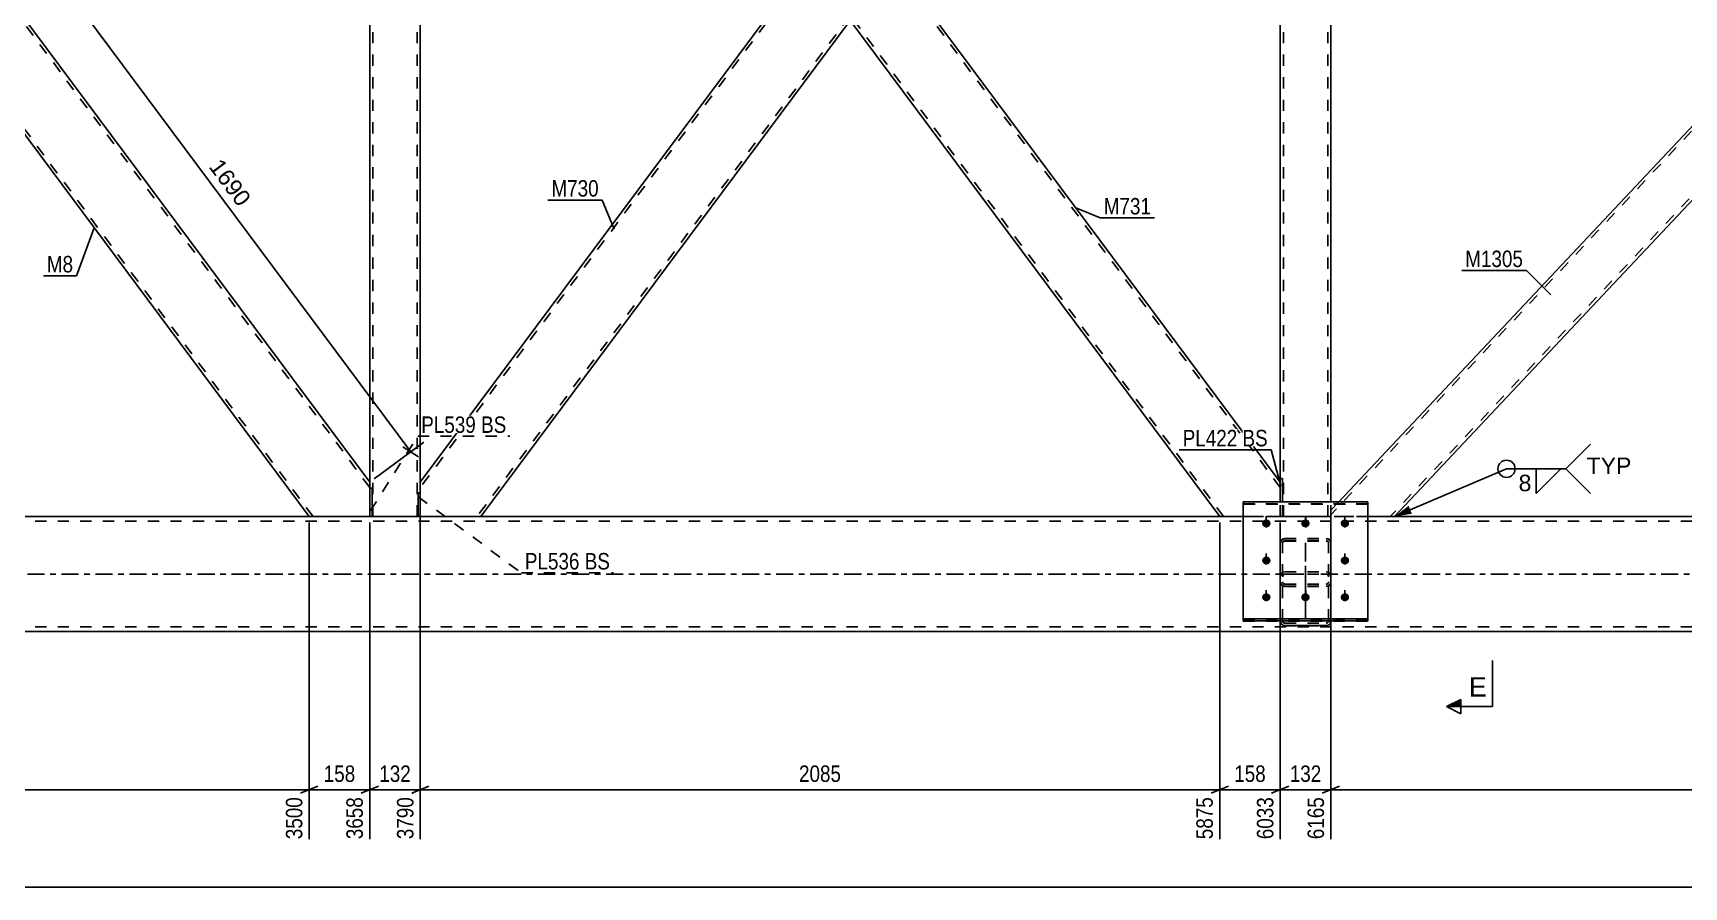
# Model space of a CAD drawing. Header units: millimetres. Extents: x -90 to 1099, y -612 to 229.
# Drawn here: x 182.6 to 469.6, y -267.1 to -118.6 of the extents above; entities that cross this region are included whole.
import ezdxf

# ---------------------------------------------------------------- set-up
doc = ezdxf.new("R2010")
doc.units = ezdxf.units.MM
doc.linetypes.add('DXK_LINE_DOT2', pattern=[3.9198, 1.9599, -1.9599])
doc.linetypes.add('DXK_LINE_DOT3', pattern=[5.9187, 2.979, -0.9799, 0.9799, -0.9799])
doc.styles.add('Arial', font='ARIAL.TTF', dxfattribs={"height": 0.2})
doc.styles.add('Arial Narrow', font='ARIALN.TTF', dxfattribs={"height": 0.2})

# ---------------------------------------------------------------- blocks, each defined once
blk = doc.blocks.new('Part-761555022-4092 - 4074')
at = {"color": 7, "linetype": 'DXK_LINE_DOT2'}
for p, q in [((399.68, -206.76), (399.94, -206.6)), ((399.94, -206.6), (400.24, -206.54)), ((400.24, -206.54), (407.44, -206.54)), ((407.44, -206.54), (407.75, -206.6)), ((407.75, -206.6), (408.01, -206.76)), ((399.44, -207.3), (399.51, -207.01)), ((399.44, -220.8), (399.44, -207.3)), ((399.51, -207.01), (399.68, -206.76)), ((399.87, -207.15), (399.84, -207.3)), ((399.84, -220.8), (399.84, -207.3)), ((399.96, -207.03), (399.87, -207.15)), ((400.09, -206.95), (399.96, -207.03)), ((400.24, -206.92), (400.09, -206.95)), ((400.24, -206.92), (407.44, -206.92)), ((407.6, -206.95), (407.44, -206.92)), ((407.73, -207.03), (407.6, -206.95)), ((407.81, -207.15), (407.73, -207.03)), ((407.84, -207.3), (407.81, -207.15)), ((407.84, -220.8), (407.84, -207.3)), ((408.01, -206.76), (408.18, -207.01)), ((408.18, -207.01), (408.24, -207.3)), ((408.24, -220.8), (408.24, -207.3)), ((400.24, -212.29), (399.94, -212.35)), ((400.24, -212.29), (407.44, -212.29)), ((407.75, -212.35), (407.44, -212.29)), ((399.51, -212.81), (399.44, -213.14)), ((399.51, -214.35), (399.44, -214.06)), ((399.68, -214.59), (399.51, -214.35)), ((399.94, -214.76), (399.68, -214.59)), ((399.84, -213.14), (399.87, -212.98)), ((399.84, -214.06), (399.87, -214.21)), ((399.87, -212.98), (399.96, -212.84)), ((399.87, -214.21), (399.96, -214.33)), ((400.24, -214.81), (399.94, -214.76)), ((399.96, -212.84), (400.09, -212.75)), ((399.96, -214.33), (400.09, -214.41)), ((400.09, -212.75), (400.24, -212.71)), ((400.09, -214.41), (400.24, -214.44)), ((400.24, -212.71), (407.44, -212.71)), ((400.24, -214.44), (407.44, -214.44)), ((400.24, -214.81), (407.44, -214.81)), ((407.44, -212.71), (407.6, -212.75)), ((407.44, -214.44), (407.6, -214.41)), ((407.75, -214.76), (407.44, -214.81)), ((407.6, -212.75), (407.73, -212.84)), ((407.6, -214.41), (407.73, -214.33)), ((407.73, -212.84), (407.81, -212.98)), ((407.73, -214.33), (407.81, -214.21)), ((408.01, -214.59), (407.75, -214.76)), ((407.81, -212.98), (407.84, -213.14)), ((407.81, -214.21), (407.84, -214.06)), ((408.18, -214.35), (408.01, -214.59)), ((408.24, -213.14), (408.18, -212.81)), ((408.24, -214.06), (408.18, -214.35)), ((399.44, -220.8), (399.51, -221.13)), ((399.87, -220.96), (399.84, -220.8)), ((399.94, -221.07), (399.87, -220.96)), ((407.81, -220.96), (407.73, -221.1)), ((407.84, -220.8), (407.81, -220.96)), ((408.18, -221.13), (408.24, -220.8)), ((399.96, -221.1), (399.94, -221.07)), ((399.94, -221.59), (400.24, -221.65)), ((400.09, -221.2), (399.96, -221.1)), ((400.24, -221.23), (400.09, -221.2)), ((400.24, -221.23), (407.44, -221.23)), ((400.24, -221.65), (407.44, -221.65)), ((407.6, -221.2), (407.44, -221.23)), ((407.44, -221.65), (407.75, -221.59)), ((407.73, -221.1), (407.6, -221.2))]:
    blk.add_line(p, q, dxfattribs=at)
at = {"color": 7, "linetype": 'DXK_LINE_DOT3'}
blk.add_line((403.84, -207.26), (403.84, -220.39), dxfattribs=at)
at = {"color": 7, "linetype": 'DXK_LINE_DOT2'}
for centre, start, end in [((400.28, -213.11), 114.32, 159.2417), ((407.41, -213.11), 20.7583, 65.68), ((400.28, -220.83), 200.7583, 245.68), ((407.41, -220.83), 294.32, 339.2417)]:
    blk.add_arc(centre, 0.827, start, end, dxfattribs=at)
blk = doc.blocks.new('Part-761555022-4080 - 4074')
at = {"color": 7, "linetype": 'DXK_LINE_DOT2'}
for p, q in [((408.24, -10), (399.44, -10)), ((399.44, -17.29), (399.44, -10)), ((399.97, -202.67), (399.97, -10)), ((407.7, -202.67), (407.7, -10)), ((408.24, -11.1), (408.24, -10)), ((399.44, -202.67), (399.44, -196.04)), ((408.24, -202.67), (408.24, -200.1)), ((399.44, -202.67), (408.24, -202.67))]:
    blk.add_line(p, q, dxfattribs=at)
at = {"color": 2, "linetype": 'Continuous'}
for p, q in [((408.24, -200.1), (408.24, -11.1)), ((399.44, -196.04), (399.44, -17.29))]:
    blk.add_line(p, q, dxfattribs=at)
blk = doc.blocks.new('Part-761555022-4200 - 4074')
at = {"color": 2, "linetype": 'Continuous'}
for p, q in [((393.01, -200.1), (414.68, -200.1)), ((393.01, -220.82), (393.01, -200.1)), ((414.68, -220.46), (414.68, -200.1)), ((393.01, -220.46), (414.68, -220.46)), ((393.01, -220.82), (414.68, -220.82)), ((414.68, -220.82), (414.68, -220.46))]:
    blk.add_line(p, q, dxfattribs=at)
at = {"color": 7, "linetype": 'DXK_LINE_DOT2'}
blk.add_line((393.01, -200.46), (414.68, -200.46), dxfattribs=at)
blk = doc.blocks.new('Part-761555022-4125 - 4074')
at = {"color": 2, "linetype": 'Continuous'}
for p, q in [((170.74, -110.46), (173.82, -106.33)), ((241.1, -196.71), (173.82, -106.33)), ((170.74, -120.51), (170.74, -110.46)), ((170.74, -122.3), (170.74, -120.51)), ((230.58, -202.67), (170.74, -122.3)), ((241.1, -197.71), (241.1, -196.71)), ((230.61, -202.67), (241.1, -202.67))]:
    blk.add_line(p, q, dxfattribs=at)
at = {"color": 7, "linetype": 'DXK_LINE_DOT2'}
for p, q in [((241.1, -197.6), (173.48, -106.78)), ((170.74, -122.16), (170.74, -120.51)), ((170.74, -121.4), (170.74, -121.19)), ((231.24, -202.67), (170.74, -121.4)), ((241.1, -202.67), (241.1, -197.71)), ((230.58, -202.67), (230.61, -202.67)), ((230.61, -202.67), (230.58, -202.67))]:
    blk.add_line(p, q, dxfattribs=at)
blk = doc.blocks.new('Part-761555022-4140 - 4074')
at = {"color": 2, "linetype": 'Continuous'}
for p, q in [((324.67, -116.38), (332.15, -106.33)), ((399.44, -196.71), (332.15, -106.33)), ((388.91, -202.67), (324.67, -116.38)), ((393.01, -202.67), (388.94, -202.67))]:
    blk.add_line(p, q, dxfattribs=at)
at = {"color": 7, "linetype": 'DXK_LINE_DOT2'}
for p, q in [((399.44, -197.6), (331.82, -106.78)), ((325, -115.93), (325.03, -115.9)), ((389.57, -202.67), (325, -115.93)), ((399.44, -202.67), (399.44, -196.71)), ((388.91, -202.67), (388.94, -202.67)), ((388.94, -202.67), (388.91, -202.67)), ((399.44, -202.67), (393.01, -202.67))]:
    blk.add_line(p, q, dxfattribs=at)
blk = doc.blocks.new('Part-761555022-4364 - 4074')
at = {"color": 7, "linetype": 'DXK_LINE_DOT2'}
for p, q in [((241.1, -202.67), (241.1, -197.71)), ((241.5, -197.71), (241.1, -197.71)), ((241.5, -202.67), (241.5, -197.71)), ((241.5, -202.67), (241.1, -202.67))]:
    blk.add_line(p, q, dxfattribs=at)
blk = doc.blocks.new('Part-761555022-4171 - 4074')
at = {"color": 7, "linetype": 'DXK_LINE_DOT2'}
for p, q in [((399.94, -206.56), (399.68, -206.73)), ((400.24, -206.51), (399.94, -206.56)), ((400.24, -206.51), (407.44, -206.51)), ((407.75, -206.56), (407.44, -206.51)), ((408.01, -206.73), (407.75, -206.56)), ((399.51, -206.97), (399.44, -207.26)), ((399.44, -220.76), (399.44, -207.26)), ((399.68, -206.73), (399.51, -206.97)), ((399.84, -207.26), (399.87, -207.11)), ((399.84, -220.76), (399.84, -207.26)), ((399.87, -207.11), (399.96, -206.99)), ((399.96, -206.99), (400.09, -206.91)), ((400.09, -206.91), (400.24, -206.88)), ((400.24, -206.88), (407.44, -206.88)), ((407.44, -206.88), (407.6, -206.91)), ((407.6, -206.91), (407.73, -206.99)), ((407.73, -206.99), (407.81, -207.11)), ((407.81, -207.11), (407.84, -207.26)), ((407.84, -220.76), (407.84, -207.26)), ((408.18, -206.97), (408.01, -206.73)), ((408.24, -207.26), (408.18, -206.97)), ((408.24, -220.76), (408.24, -207.26)), ((399.94, -212.32), (400.24, -212.25)), ((400.24, -212.25), (407.44, -212.25)), ((407.44, -212.25), (407.75, -212.32)), ((399.44, -213.1), (399.51, -212.78)), ((399.44, -214.02), (399.51, -214.31)), ((399.51, -214.31), (399.68, -214.55)), ((399.68, -214.55), (399.94, -214.72)), ((399.87, -212.94), (399.84, -213.1)), ((399.87, -214.17), (399.84, -214.02)), ((399.96, -212.8), (399.87, -212.94)), ((399.96, -214.29), (399.87, -214.17)), ((399.94, -214.72), (400.24, -214.77)), ((400.09, -212.71), (399.96, -212.8)), ((400.09, -214.37), (399.96, -214.29)), ((400.24, -212.68), (400.09, -212.71)), ((400.24, -214.4), (400.09, -214.37)), ((400.24, -212.68), (407.44, -212.68)), ((400.24, -214.4), (407.44, -214.4)), ((400.24, -214.77), (407.44, -214.77)), ((407.6, -212.71), (407.44, -212.68)), ((407.6, -214.37), (407.44, -214.4)), ((407.44, -214.77), (407.75, -214.72)), ((407.73, -212.8), (407.6, -212.71)), ((407.73, -214.29), (407.6, -214.37)), ((407.81, -212.94), (407.73, -212.8)), ((407.81, -214.17), (407.73, -214.29)), ((407.75, -214.72), (408.01, -214.55)), ((407.84, -213.1), (407.81, -212.94)), ((407.84, -214.02), (407.81, -214.17)), ((408.01, -214.55), (408.18, -214.31)), ((408.18, -212.78), (408.24, -213.1)), ((408.18, -214.31), (408.24, -214.02)), ((399.45, -220.82), (399.44, -220.76)), ((399.84, -220.76), (399.87, -220.93)), ((399.87, -220.93), (399.96, -221.06)), ((407.73, -221.06), (407.81, -220.93)), ((407.81, -220.93), (407.84, -220.76)), ((408.24, -220.76), (408.23, -220.82)), ((399.96, -221.06), (400.09, -221.16)), ((400.09, -221.16), (400.24, -221.19)), ((400.24, -221.19), (407.44, -221.19)), ((407.44, -221.19), (407.6, -221.16)), ((407.6, -221.16), (407.73, -221.06))]:
    blk.add_line(p, q, dxfattribs=at)
at = {"color": 7, "linetype": 'DXK_LINE_DOT3'}
blk.add_line((403.84, -220.35), (403.84, -207.22), dxfattribs=at)
at = {"color": 2, "linetype": 'Continuous'}
for p, q in [((399.51, -221.09), (399.45, -220.82)), ((408.23, -220.82), (408.18, -221.09)), ((400.24, -221.62), (399.94, -221.55)), ((400.24, -221.62), (407.44, -221.62)), ((407.75, -221.55), (407.44, -221.62))]:
    blk.add_line(p, q, dxfattribs=at)
at = {"color": 7, "linetype": 'DXK_LINE_DOT2'}
for centre, start, end in [((400.28, -213.07), 114.32, 159.2417), ((407.41, -213.07), 20.7583, 65.68)]:
    blk.add_arc(centre, 0.827, start, end, dxfattribs=at)
at = {"color": 2, "linetype": 'Continuous'}
for centre, start, end in [((400.28, -220.8), 200.7583, 245.68), ((407.41, -220.8), 294.32, 339.2417)]:
    blk.add_arc(centre, 0.827, start, end, dxfattribs=at)
blk = doc.blocks.new('Part-761555022-4211 - 4074')
at = {"color": 7, "linetype": 'DXK_LINE_DOT2'}
for p, q in [((414.68, -200.13), (393.01, -200.13)), ((393.01, -200.13), (393.01, -220.86)), ((414.68, -200.5), (393.01, -200.5)), ((414.68, -220.86), (414.68, -200.13)), ((393.01, -220.49), (414.68, -220.49)), ((393.01, -220.86), (414.68, -220.86))]:
    blk.add_line(p, q, dxfattribs=at)
blk = doc.blocks.new('Part-761555022-4249 - 4074')
at = {"color": 7, "linetype": 'DXK_LINE_DOT2'}
for p, q in [((968.84, -203.47), (45.44, -203.47)), ((968.84, -202.67), (91.17, -202.67)), ((241.5, -202.67), (230.61, -202.67)), ((249.9, -202.67), (249.5, -202.67)), ((260.39, -202.67), (249.9, -202.67)), ((414.68, -202.67), (388.94, -202.67)), ((968.84, -221.87), (45.44, -221.87))]:
    blk.add_line(p, q, dxfattribs=at)
at = {"color": 2, "linetype": 'Continuous'}
for p, q in [((230.61, -202.67), (177.17, -202.67)), ((249.5, -202.67), (241.5, -202.67)), ((249.9, -202.67), (249.9, -202.67)), ((388.94, -202.67), (260.39, -202.67)), ((793.01, -202.67), (414.68, -202.67)), ((960.84, -222.67), (45.44, -222.67))]:
    blk.add_line(p, q, dxfattribs=at)
at = {"color": 7, "linetype": 'DXK_LINE_DOT3'}
blk.add_line((45.44, -212.67), (968.84, -212.67), dxfattribs=at)
blk = doc.blocks.new('Bolt-761555022-4390 - 4074')
at = {"linetype": 'Continuous'}
for points in [[(397.01, -204.54), (396.86, -204.53), (396.71, -204.48), (396.58, -204.41), (396.47, -204.32), (396.38, -204.2), (396.31, -204.07), (396.28, -203.93), (396.28, -203.78), (396.31, -203.64), (396.38, -203.51), (396.47, -203.39), (396.58, -203.3), (396.71, -203.22), (396.86, -203.18), (397.01, -203.16), (397.16, -203.18), (397.31, -203.22), (397.44, -203.3), (397.56, -203.39), (397.65, -203.51), (397.71, -203.64), (397.74, -203.78), (397.74, -203.93), (397.71, -204.07), (397.65, -204.2), (397.56, -204.32), (397.44, -204.41), (397.31, -204.48), (397.16, -204.53)], [(403.81, -204.54), (403.66, -204.53), (403.51, -204.48), (403.38, -204.41), (403.27, -204.32), (403.18, -204.2), (403.11, -204.07), (403.08, -203.93), (403.08, -203.78), (403.11, -203.64), (403.18, -203.51), (403.27, -203.39), (403.38, -203.3), (403.51, -203.22), (403.66, -203.18), (403.81, -203.16), (403.96, -203.18), (404.11, -203.22), (404.24, -203.3), (404.36, -203.39), (404.45, -203.51), (404.51, -203.64), (404.54, -203.78), (404.54, -203.93), (404.51, -204.07), (404.45, -204.2), (404.36, -204.32), (404.24, -204.41), (404.11, -204.48), (403.96, -204.53)], [(410.68, -204.54), (410.53, -204.53), (410.38, -204.48), (410.25, -204.41), (410.13, -204.32), (410.04, -204.2), (409.98, -204.07), (409.95, -203.93), (409.95, -203.78), (409.98, -203.64), (410.04, -203.51), (410.13, -203.39), (410.25, -203.3), (410.38, -203.22), (410.53, -203.18), (410.68, -203.16), (410.83, -203.18), (410.98, -203.22), (411.11, -203.3), (411.22, -203.39), (411.31, -203.51), (411.38, -203.64), (411.41, -203.78), (411.41, -203.93), (411.38, -204.07), (411.31, -204.2), (411.22, -204.32), (411.11, -204.41), (410.98, -204.48), (410.83, -204.53)], [(397.01, -211), (396.86, -210.98), (396.71, -210.94), (396.58, -210.86), (396.47, -210.77), (396.38, -210.65), (396.31, -210.52), (396.28, -210.38), (396.28, -210.23), (396.31, -210.09), (396.38, -209.96), (396.47, -209.85), (396.58, -209.75), (396.71, -209.68), (396.86, -209.63), (397.01, -209.62), (397.16, -209.63), (397.31, -209.68), (397.44, -209.75), (397.56, -209.85), (397.65, -209.96), (397.71, -210.09), (397.74, -210.23), (397.74, -210.38), (397.71, -210.52), (397.65, -210.65), (397.56, -210.77), (397.44, -210.86), (397.31, -210.94), (397.16, -210.98)], [(410.68, -211), (410.53, -210.98), (410.38, -210.94), (410.25, -210.86), (410.13, -210.77), (410.04, -210.65), (409.98, -210.52), (409.95, -210.38), (409.95, -210.23), (409.98, -210.09), (410.04, -209.96), (410.13, -209.85), (410.25, -209.75), (410.38, -209.68), (410.53, -209.63), (410.68, -209.62), (410.83, -209.63), (410.98, -209.68), (411.11, -209.75), (411.22, -209.85), (411.31, -209.96), (411.38, -210.09), (411.41, -210.23), (411.41, -210.38), (411.38, -210.52), (411.31, -210.65), (411.22, -210.77), (411.11, -210.86), (410.98, -210.94), (410.83, -210.98)], [(397.01, -217.39), (396.86, -217.37), (396.71, -217.33), (396.58, -217.25), (396.47, -217.16), (396.38, -217.04), (396.31, -216.91), (396.28, -216.77), (396.28, -216.62), (396.31, -216.48), (396.38, -216.35), (396.47, -216.24), (396.58, -216.14), (396.71, -216.07), (396.86, -216.02), (397.01, -216.01), (397.16, -216.02), (397.31, -216.07), (397.44, -216.14), (397.56, -216.24), (397.65, -216.35), (397.71, -216.48), (397.74, -216.62), (397.74, -216.77), (397.71, -216.91), (397.65, -217.04), (397.56, -217.16), (397.44, -217.25), (397.31, -217.33), (397.16, -217.37)], [(403.81, -217.39), (403.66, -217.37), (403.51, -217.33), (403.38, -217.25), (403.27, -217.16), (403.18, -217.04), (403.11, -216.91), (403.08, -216.77), (403.08, -216.62), (403.11, -216.48), (403.18, -216.35), (403.27, -216.24), (403.38, -216.14), (403.51, -216.07), (403.66, -216.02), (403.81, -216.01), (403.96, -216.02), (404.11, -216.07), (404.24, -216.14), (404.36, -216.24), (404.45, -216.35), (404.51, -216.48), (404.54, -216.62), (404.54, -216.77), (404.51, -216.91), (404.45, -217.04), (404.36, -217.16), (404.24, -217.25), (404.11, -217.33), (403.96, -217.37)], [(410.68, -217.39), (410.53, -217.37), (410.38, -217.33), (410.25, -217.25), (410.13, -217.16), (410.04, -217.04), (409.98, -216.91), (409.95, -216.77), (409.95, -216.62), (409.98, -216.48), (410.04, -216.35), (410.13, -216.24), (410.25, -216.14), (410.38, -216.07), (410.53, -216.02), (410.68, -216.01), (410.83, -216.02), (410.98, -216.07), (411.11, -216.14), (411.22, -216.24), (411.31, -216.35), (411.38, -216.48), (411.41, -216.62), (411.41, -216.77), (411.38, -216.91), (411.31, -217.04), (411.22, -217.16), (411.11, -217.25), (410.98, -217.33), (410.83, -217.37)]]:
    blk.add_hatch(color=1, dxfattribs=at).paths.add_polyline_path(points)
at = {"color": 1, "linetype": 'Continuous'}
for p, q in [((397.01, -204.52), (397.01, -202.62)), ((403.81, -204.52), (403.81, -202.62)), ((410.68, -204.52), (410.68, -202.62)), ((397.01, -210.97), (397.01, -209.08)), ((410.68, -210.97), (410.68, -209.08)), ((397.01, -217.36), (397.01, -215.47)), ((403.81, -217.36), (403.81, -215.47)), ((410.68, -217.36), (410.68, -215.47))]:
    blk.add_line(p, q, dxfattribs=at)
blk = doc.blocks.new('Part-761555022-4359 - 4074')
at = {"color": 2, "linetype": 'Continuous'}
for p, q in [((241.5, -197.71), (241.1, -197.71)), ((241.1, -197.71), (241.1, -202.67)), ((241.5, -197.71), (241.5, -202.67)), ((241.5, -202.67), (241.1, -202.67))]:
    blk.add_line(p, q, dxfattribs=at)
blk = doc.blocks.new('Part-761555022-4379 - 4074')
at = {"color": 2, "linetype": 'Continuous'}
for p, q in [((399.44, -196.04), (399.84, -196.04)), ((399.44, -200.1), (399.44, -196.04)), ((399.84, -196.04), (399.84, -200.1))]:
    blk.add_line(p, q, dxfattribs=at)
at = {"color": 7, "linetype": 'DXK_LINE_DOT2'}
for p, q in [((399.44, -202.67), (399.44, -200.1)), ((399.84, -202.67), (399.84, -200.1)), ((399.44, -202.67), (399.84, -202.67))]:
    blk.add_line(p, q, dxfattribs=at)
blk = doc.blocks.new('Part-761555022-4384 - 4074')
at = {"color": 7, "linetype": 'DXK_LINE_DOT2'}
for p, q in [((399.44, -202.67), (399.44, -196.04)), ((399.84, -196.04), (399.44, -196.04)), ((399.84, -202.67), (399.84, -196.04)), ((399.84, -202.67), (399.44, -202.67))]:
    blk.add_line(p, q, dxfattribs=at)
blk = doc.blocks.new('Bolt-761555022-4385 - 4074')
at = {"color": 1, "linetype": 'DXK_LINE_DOT2'}
for p, q in [((397.01, -204.55), (397.01, -202.66)), ((403.88, -204.55), (403.88, -202.66)), ((410.68, -204.55), (410.68, -202.66)), ((397.01, -211.01), (397.01, -209.11)), ((410.68, -211.01), (410.68, -209.11)), ((397.01, -217.4), (397.01, -215.5)), ((403.88, -217.4), (403.88, -215.5)), ((410.68, -217.4), (410.68, -215.5))]:
    blk.add_line(p, q, dxfattribs=at)
blk = doc.blocks.new('Part-761555022-4423 - 4074')
at = {"color": 7, "linetype": 'DXK_LINE_DOT2'}
for p, q in [((249.5, -202.67), (249.5, -198.56)), ((249.9, -198.56), (249.5, -198.56)), ((249.9, -202.67), (249.9, -198.56)), ((249.9, -202.67), (249.5, -202.67))]:
    blk.add_line(p, q, dxfattribs=at)
blk = doc.blocks.new('Part-761555022-4428 - 4074')
at = {"color": 2, "linetype": 'Continuous'}
for p, q in [((249.9, -198.56), (249.5, -198.56)), ((249.5, -198.56), (249.5, -202.67)), ((249.9, -198.56), (249.9, -202.67)), ((249.9, -202.67), (249.5, -202.67))]:
    blk.add_line(p, q, dxfattribs=at)
blk = doc.blocks.new('Part-761555022-4485 - 4074')
at = {"color": 7, "linetype": 'DXK_LINE_DOT2'}
for p, q in [((249.9, -10), (241.1, -10)), ((241.1, -16.62), (241.1, -10)), ((241.64, -202.67), (241.64, -10)), ((249.37, -202.67), (249.37, -10)), ((249.9, -16.62), (249.9, -10)), ((241.1, -202.67), (241.1, -196.71)), ((249.9, -202.67), (249.9, -196.71)), ((241.1, -202.67), (249.9, -202.67))]:
    blk.add_line(p, q, dxfattribs=at)
at = {"color": 2, "linetype": 'Continuous'}
for p, q in [((241.1, -196.71), (241.1, -16.62)), ((249.9, -196.71), (249.9, -16.62))]:
    blk.add_line(p, q, dxfattribs=at)
blk = doc.blocks.new('Part-761555022-4530 - 4074')
at = {"color": 7, "linetype": 'DXK_LINE_DOT2'}
for p, q in [((589.12, -10), (408.24, -202.34)), ((599.43, -10.32), (418.55, -202.67)), ((599.43, -10), (588.39, -10)), ((503.84, -99.91), (497.79, -106.33)), ((509.88, -106.33), (503.84, -112.76)), ((408.24, -201.57), (409.62, -200.1)), ((408.24, -202.67), (408.24, -201.57)), ((419.28, -202.67), (408.24, -202.67))]:
    blk.add_line(p, q, dxfattribs=at)
at = {"color": 2, "linetype": 'Continuous'}
for p, q in [((588.39, -10), (503.84, -99.91)), ((599.43, -11.1), (509.88, -106.33)), ((599.43, -11.1), (599.43, -10)), ((497.79, -106.33), (409.62, -200.1)), ((503.84, -112.76), (419.28, -202.67))]:
    blk.add_line(p, q, dxfattribs=at)
blk = doc.blocks.new('Part-761555022-4550 - 4074')
at = {"color": 7, "linetype": 'DXK_LINE_DOT2'}
for p, q in [((389.57, -10), (249.9, -197.6)), ((388.91, -10), (388.94, -10)), ((388.94, -10), (388.91, -10)), ((399.44, -15.96), (399.44, -10)), ((399.44, -15.06), (259.76, -202.67)), ((324.67, -96.29), (317.19, -106.33)), ((332.15, -106.33), (324.67, -116.38)), ((249.9, -202.67), (249.9, -198.5)), ((249.9, -202.67), (249.9, -198.56)), ((260.43, -202.67), (260.39, -202.67)), ((260.43, -202.67), (260.39, -202.67))]:
    blk.add_line(p, q, dxfattribs=at)
at = {"color": 2, "linetype": 'Continuous'}
for p, q in [((388.91, -10), (324.67, -96.29)), ((399.44, -10), (388.94, -10)), ((399.44, -15.96), (332.15, -106.33)), ((317.19, -106.33), (249.9, -196.71)), ((324.67, -116.38), (260.43, -202.67)), ((249.9, -198.56), (249.9, -196.71)), ((259.1, -202.67), (249.9, -202.67)), ((260.39, -202.67), (259.1, -202.67))]:
    blk.add_line(p, q, dxfattribs=at)
blk = doc.blocks.new('StraightDimension-761555022-8122 - 4074')
at = {"color": 7, "linetype": 'Continuous'}
for p, q in [((230.58, -203.67), (230.58, -258.78)), ((241.1, -203.67), (241.1, -258.78)), ((229.08, -250.77), (232.08, -249.57)), ((242.6, -249.57), (239.6, -250.77)), ((230.58, -250.17), (241.1, -250.17))]:
    blk.add_line(p, q, dxfattribs=at)
at = {"color": 0}
blk.add_wipeout([(239.18, -249.42), (239.18, -245.22), (232.5, -245.22), (232.5, -249.42)], dxfattribs=at)
at = {"color": 0, "linetype": 'Continuous'}
blk.add_wipeout([(240.5, -250.87), (236.3, -250.87), (236.3, -259.38), (240.5, -259.38)], dxfattribs=at)
at = {"color": 3, "style": 'Arial Narrow'}
blk.add_text('158', height=2.863, dxfattribs=at).set_placement((233.1, -248.82))
at = {"color": 3, "linetype": 'Continuous', "style": 'Arial Narrow'}
blk.add_text('3658', height=2.863, rotation=90.0002, dxfattribs=at).set_placement((239.9, -258.78))
blk = doc.blocks.new('StraightDimension-761555022-14439 - 4074')
at = {"color": 7, "linetype": 'Continuous'}
for p, q in [((174.62, -105.74), (183.23, -99.32)), ((182.32, -101.87), (179.57, -100.18)), ((180.95, -101.02), (248.23, -191.4)), ((241.9, -196.11), (250.52, -189.7)), ((246.86, -190.56), (249.61, -192.25))]:
    blk.add_line(p, q, dxfattribs=at)
at = {"color": 0}
blk.add_wipeout([(218.21, -149.81), (221.57, -147.3), (215.55, -139.21), (212.18, -141.72)], dxfattribs=at)
at = {"color": 3, "style": 'Arial'}
blk.add_text('1690', height=2.865, rotation=-53.3309, dxfattribs=at).set_placement((213.02, -141.84))
blk = doc.blocks.new('StraightDimension-761555022-8119 - 4074')
at = {"color": 7, "linetype": 'Continuous'}
for p, q in [((388.91, -203.67), (388.91, -258.78)), ((399.44, -203.67), (399.44, -258.78)), ((387.41, -250.77), (390.41, -249.57)), ((400.94, -249.57), (397.94, -250.77)), ((388.91, -250.17), (399.44, -250.17))]:
    blk.add_line(p, q, dxfattribs=at)
at = {"color": 0}
blk.add_wipeout([(397.51, -249.42), (397.51, -245.22), (390.83, -245.22), (390.83, -249.42)], dxfattribs=at)
at = {"color": 0, "linetype": 'Continuous'}
blk.add_wipeout([(398.84, -250.87), (394.64, -250.87), (394.64, -259.38), (398.84, -259.38)], dxfattribs=at)
at = {"color": 3, "style": 'Arial Narrow'}
blk.add_text('158', height=2.863, dxfattribs=at).set_placement((391.43, -248.82))
at = {"color": 3, "linetype": 'Continuous', "style": 'Arial Narrow'}
blk.add_text('6033', height=2.863, rotation=90.0002, dxfattribs=at).set_placement((398.24, -258.78))
blk = doc.blocks.new('StraightDimension-761555022-8123 - 4074')
at = {"color": 7, "linetype": 'Continuous'}
for p, q in [((91.57, -197.71), (91.57, -258.78)), ((230.58, -203.67), (230.58, -258.78)), ((93.07, -249.57), (90.07, -250.77)), ((229.08, -250.77), (232.08, -249.57)), ((91.57, -250.17), (230.58, -250.17))]:
    blk.add_line(p, q, dxfattribs=at)
at = {"color": 0}
blk.add_wipeout([(165.33, -249.42), (165.33, -245.22), (156.82, -245.22), (156.82, -249.42)], dxfattribs=at)
at = {"color": 0, "linetype": 'Continuous'}
blk.add_wipeout([(229.98, -250.87), (225.78, -250.87), (225.78, -259.38), (229.98, -259.38)], dxfattribs=at)
at = {"color": 3, "style": 'Arial Narrow'}
blk.add_text('2085', height=2.863, dxfattribs=at).set_placement((157.42, -248.82))
at = {"color": 3, "linetype": 'Continuous', "style": 'Arial Narrow'}
blk.add_text('3500', height=2.863, rotation=90.0002, dxfattribs=at).set_placement((229.38, -258.78))
blk = doc.blocks.new('StraightDimension-761555022-8117 - 4074')
at = {"color": 7, "linetype": 'Continuous'}
for p, q in [((408.24, -202.57), (408.24, -258.78)), ((588.39, -203.67), (588.39, -258.78)), ((409.74, -249.57), (406.74, -250.77)), ((586.89, -250.77), (589.89, -249.57)), ((408.24, -250.17), (588.39, -250.17))]:
    blk.add_line(p, q, dxfattribs=at)
at = {"color": 0}
blk.add_wipeout([(502.57, -249.42), (502.57, -245.22), (494.06, -245.22), (494.06, -249.42)], dxfattribs=at)
at = {"color": 0, "linetype": 'Continuous'}
blk.add_wipeout([(587.79, -250.87), (583.59, -250.87), (583.59, -259.38), (587.79, -259.38)], dxfattribs=at)
at = {"color": 3, "style": 'Arial Narrow'}
blk.add_text('2702', height=2.863, dxfattribs=at).set_placement((494.66, -248.82))
at = {"color": 3, "linetype": 'Continuous', "style": 'Arial Narrow'}
blk.add_text('8867', height=2.863, rotation=90.0002, dxfattribs=at).set_placement((587.19, -258.78))
blk = doc.blocks.new('StraightDimension-761555022-8121 - 4074')
at = {"color": 7, "linetype": 'Continuous'}
for p, q in [((249.9, -197.71), (249.9, -258.78)), ((241.1, -203.67), (241.1, -258.78)), ((239.6, -250.77), (242.6, -249.57)), ((251.4, -249.57), (248.4, -250.77)), ((241.1, -250.17), (249.9, -250.17))]:
    blk.add_line(p, q, dxfattribs=at)
at = {"color": 0}
blk.add_wipeout([(248.84, -249.42), (248.84, -245.22), (242.16, -245.22), (242.16, -249.42)], dxfattribs=at)
at = {"color": 0, "linetype": 'Continuous'}
blk.add_wipeout([(249.3, -250.87), (245.1, -250.87), (245.1, -259.38), (249.3, -259.38)], dxfattribs=at)
at = {"color": 3, "style": 'Arial Narrow'}
blk.add_text('132', height=2.863, dxfattribs=at).set_placement((242.76, -248.82))
at = {"color": 3, "linetype": 'Continuous', "style": 'Arial Narrow'}
blk.add_text('3790', height=2.863, rotation=90.0002, dxfattribs=at).set_placement((248.7, -258.78))
blk = doc.blocks.new('StraightDimension-761555022-4712 - 4074')
at = {"color": 7, "linetype": 'Continuous'}
blk.add_line((-1.67, -267.1), (1035.51, -267.1), dxfattribs=at)
blk = doc.blocks.new('StraightDimension-761555022-8118 - 4074')
at = {"color": 7, "linetype": 'Continuous'}
for p, q in [((399.44, -203.67), (399.44, -258.78)), ((408.24, -202.57), (408.24, -258.78)), ((397.94, -250.77), (400.94, -249.57)), ((409.74, -249.57), (406.74, -250.77)), ((399.44, -250.17), (408.24, -250.17))]:
    blk.add_line(p, q, dxfattribs=at)
at = {"color": 0}
blk.add_wipeout([(407.18, -249.42), (407.18, -245.22), (400.49, -245.22), (400.49, -249.42)], dxfattribs=at)
at = {"color": 0, "linetype": 'Continuous'}
blk.add_wipeout([(407.63, -250.87), (403.43, -250.87), (403.43, -259.38), (407.63, -259.38)], dxfattribs=at)
at = {"color": 3, "style": 'Arial Narrow'}
blk.add_text('132', height=2.863, dxfattribs=at).set_placement((401.09, -248.82))
at = {"color": 3, "linetype": 'Continuous', "style": 'Arial Narrow'}
blk.add_text('6165', height=2.863, rotation=90.0002, dxfattribs=at).set_placement((407.04, -258.78))
blk = doc.blocks.new('StraightDimension-761555022-8120 - 4074')
at = {"color": 7, "linetype": 'Continuous'}
for p, q in [((249.9, -197.71), (249.9, -258.78)), ((388.91, -203.67), (388.91, -258.78)), ((251.4, -249.57), (248.4, -250.77)), ((387.41, -250.77), (390.41, -249.57)), ((249.9, -250.17), (388.91, -250.17))]:
    blk.add_line(p, q, dxfattribs=at)
at = {"color": 0}
blk.add_wipeout([(323.66, -249.42), (323.66, -245.22), (315.15, -245.22), (315.15, -249.42)], dxfattribs=at)
at = {"color": 0, "linetype": 'Continuous'}
blk.add_wipeout([(388.31, -250.87), (384.11, -250.87), (384.11, -259.38), (388.31, -259.38)], dxfattribs=at)
at = {"color": 3, "style": 'Arial Narrow'}
blk.add_text('2085', height=2.863, dxfattribs=at).set_placement((315.75, -248.82))
at = {"color": 3, "linetype": 'Continuous', "style": 'Arial Narrow'}
blk.add_text('5875', height=2.863, rotation=90.0002, dxfattribs=at).set_placement((387.71, -258.78))
blk = doc.blocks.new('Mark-761555022-4136 - 4074')
at = {"color": 0}
blk.add_wipeout([(376.96, -150.12), (376.96, -147.12), (368.74, -147.12), (368.74, -150.12)], dxfattribs=at)
blk.add_wipeout([(376.96, -150.12), (376.96, -147.12), (368.74, -147.12), (368.74, -150.12)], dxfattribs=at)
at = {"color": 30, "linetype": 'Continuous'}
for p, q in [((363.89, -148.97), (368.14, -150.72)), ((368.14, -150.72), (377.56, -150.72))]:
    blk.add_line(p, q, dxfattribs=at)
at = {"color": 3, "style": 'Arial Narrow'}
blk.add_text('M731', height=2.863, dxfattribs=at).set_placement((368.74, -150.12))
blk = doc.blocks.new('Mark-761555022-4121 - 4074')
at = {"color": 0}
blk.add_wipeout([(189.53, -160.19), (189.53, -157.19), (184.96, -157.19), (184.96, -160.19)], dxfattribs=at)
blk.add_wipeout([(189.53, -160.19), (189.53, -157.19), (184.96, -157.19), (184.96, -160.19)], dxfattribs=at)
at = {"color": 30, "linetype": 'Continuous'}
for p in [(193.19, -152.45), (184.36, -160.79)]:
    blk.add_line(p, (190.13, -160.79), dxfattribs=at)
at = {"color": 3, "style": 'Arial Narrow'}
blk.add_text('M8', height=2.863, dxfattribs=at).set_placement((184.96, -160.19))
blk = doc.blocks.new('Mark-761555022-4526 - 4074')
at = {"color": 0}
blk.add_wipeout([(441.65, -159.27), (441.65, -156.27), (431.6, -156.27), (431.6, -159.27)], dxfattribs=at)
blk.add_wipeout([(441.65, -159.27), (441.65, -156.27), (431.6, -156.27), (431.6, -159.27)], dxfattribs=at)
at = {"color": 30, "linetype": 'Continuous'}
for p in [(431, -159.87), (446.49, -164.11)]:
    blk.add_line(p, (442.25, -159.87), dxfattribs=at)
at = {"color": 3, "style": 'Arial Narrow'}
blk.add_text('M1305', height=2.863, dxfattribs=at).set_placement((431.6, -159.27))
blk = doc.blocks.new('Mark-761555022-4546 - 4074')
at = {"color": 0}
blk.add_wipeout([(280.93, -147.01), (280.93, -144.01), (272.7, -144.01), (272.7, -147.01)], dxfattribs=at)
blk.add_wipeout([(280.93, -147.01), (280.93, -144.01), (272.7, -144.01), (272.7, -147.01)], dxfattribs=at)
at = {"color": 30, "linetype": 'Continuous'}
for p in [(272.1, -147.61), (283.6, -152.69)]:
    blk.add_line(p, (281.53, -147.61), dxfattribs=at)
at = {"color": 3, "style": 'Arial Narrow'}
blk.add_text('M730', height=2.863, dxfattribs=at).set_placement((272.7, -147.01))
blk = doc.blocks.new('SectionMark-761555022-5932 - 4074')
at = {"color": 6, "linetype": 'Continuous'}
for p, q in [((428.35, 24.99), (430.85, 26.24)), ((436.35, 24.99), (428.35, 24.99)), ((436.35, -235.72), (428.35, -235.72)), ((430.85, -236.97), (428.35, -235.72))]:
    blk.add_line(p, q, dxfattribs=at)
at = {"color": 0, "linetype": 'Continuous'}
for points in [[(435.35, 19.74), (435.35, 23.24), (432.24, 23.24), (432.24, 19.74)], [(435.35, -233.97), (435.35, -230.47), (432.24, -230.47), (432.24, -233.97)]]:
    blk.add_wipeout(points, dxfattribs=at)
at = {"linetype": 'Continuous'}
for points in [[(430.85, 24.99), (430.85, 23.74), (428.35, 24.99)], [(430.85, -234.47), (430.85, -235.72), (428.35, -235.72)]]:
    blk.add_hatch(color=6, dxfattribs=at).paths.add_polyline_path(points)
at = {"color": 6, "linetype": 'Continuous'}
for p, q in [((430.85, 23.74), (430.85, 26.24)), ((428.35, 24.99), (430.85, 23.74)), ((436.35, 24.99), (436.35, 16.99)), ((436.35, -235.72), (436.35, -227.72)), ((428.35, -235.72), (430.85, -234.47)), ((430.85, -234.47), (430.85, -236.97))]:
    blk.add_line(p, q, dxfattribs=at)
at = {"color": 3, "linetype": 'Continuous', "style": 'Arial'}
for p in [(432.24, 19.74), (432.24, -233.97)]:
    blk.add_text('E', height=3.34, dxfattribs=at).set_placement(p)
blk = doc.blocks.new('WeldMark-761555022-5953 - 4074')
at = {"linetype": 'Continuous'}
blk.add_hatch(color=30, dxfattribs=at).paths.add_polyline_path([(422.33, -202.18), (419.28, -202.67), (421.75, -200.8)])
at = {"color": 3, "linetype": 'Continuous'}
for q in [(453.39, -190.07), (453.39, -198.64)]:
    blk.add_line((449.11, -194.36), q, dxfattribs=at)
at = {"color": 30, "linetype": 'Continuous'}
blk.add_line((419.28, -202.67), (438.78, -194.36), dxfattribs=at)
at = {"color": 3, "linetype": 'Continuous'}
blk.add_arc((438.78, -194.36), 1.5, 90, 270, dxfattribs=at)
at = {"color": 0}
blk.add_wipeout([(443.31, -198.46), (443.31, -195.06), (440.68, -195.06), (440.68, -198.46)], dxfattribs=at)
at = {"color": 30, "linetype": 'Continuous'}
blk.add_line((438.78, -194.36), (449.11, -194.36), dxfattribs=at)
at = {"color": 3, "linetype": 'Continuous'}
for p, q in [((443.96, -194.36), (448.25, -194.36)), ((448.25, -194.36), (443.96, -198.64)), ((443.96, -198.64), (443.96, -194.36))]:
    blk.add_line(p, q, dxfattribs=at)
blk.add_arc((438.78, -194.36), 1.5, 270, 90, dxfattribs=at)
at = {"color": 3, "style": 'Arial'}
blk.add_text('8', height=2.87, dxfattribs=at).set_placement((440.88, -198.26))
at = {"color": 0, "linetype": 'Continuous'}
blk.add_wipeout([(460.48, -195.26), (460.48, -192.26), (452.71, -192.26), (452.71, -195.26)], dxfattribs=at)
blk.add_wipeout([(460.48, -195.26), (460.48, -192.26), (452.71, -192.26), (452.71, -195.26)], dxfattribs=at)
at = {"color": 3, "linetype": 'Continuous', "style": 'Arial'}
blk.add_text('TYP', height=2.865, dxfattribs=at).set_placement((452.71, -195.26))
blk = doc.blocks.new('MarkSet-761555022-5996 - 4074')
at = {"color": 0}
blk.add_wipeout([(259.57, -188.11), (259.57, -185.11), (250.06, -185.11), (250.06, -188.11)], dxfattribs=at)
blk.add_wipeout([(259.57, -188.11), (259.57, -185.11), (250.06, -185.11), (250.06, -188.11)], dxfattribs=at)
at = {"color": 30, "linetype": 'DXK_LINE_DOT2'}
blk.add_line((241.2, -201.67), (249.46, -188.71), dxfattribs=at)
at = {"color": 0}
blk.add_wipeout([(264.85, -188.11), (264.85, -185.11), (260.47, -185.11), (260.47, -188.11)], dxfattribs=at)
blk.add_wipeout([(264.85, -188.11), (264.85, -185.11), (260.47, -185.11), (260.47, -188.11)], dxfattribs=at)
at = {"color": 30, "linetype": 'DXK_LINE_DOT2'}
blk.add_line((249.46, -188.71), (265.45, -188.71), dxfattribs=at)
at = {"color": 3, "style": 'Arial Narrow'}
for s, p in [('PL539', (250.06, -188.11)), ('BS', (260.47, -188.11))]:
    blk.add_text(s, height=2.863, dxfattribs=at).set_placement(p)
blk = doc.blocks.new('MarkSet-761555022-6040 - 4074')
at = {"color": 0}
blk.add_wipeout([(277.59, -211.87), (277.59, -208.87), (268.08, -208.87), (268.08, -211.87)], dxfattribs=at)
blk.add_wipeout([(277.59, -211.87), (277.59, -208.87), (268.08, -208.87), (268.08, -211.87)], dxfattribs=at)
at = {"color": 30, "linetype": 'DXK_LINE_DOT2'}
blk.add_line((249.54, -199.23), (267.48, -212.47), dxfattribs=at)
at = {"color": 0}
blk.add_wipeout([(282.87, -211.87), (282.87, -208.87), (278.49, -208.87), (278.49, -211.87)], dxfattribs=at)
blk.add_wipeout([(282.87, -211.87), (282.87, -208.87), (278.49, -208.87), (278.49, -211.87)], dxfattribs=at)
at = {"color": 30, "linetype": 'DXK_LINE_DOT2'}
blk.add_line((267.48, -212.47), (283.47, -212.47), dxfattribs=at)
at = {"color": 3, "style": 'Arial Narrow'}
for s, p in [('PL536', (268.08, -211.87)), ('BS', (278.49, -211.87))]:
    blk.add_text(s, height=2.863, dxfattribs=at).set_placement(p)
blk = doc.blocks.new('MarkSet-761555022-14408 - 4074')
at = {"color": 0}
blk.add_wipeout([(391.97, -190.45), (391.97, -187.45), (382.47, -187.45), (382.47, -190.45)], dxfattribs=at)
blk.add_wipeout([(391.97, -190.45), (391.97, -187.45), (382.47, -187.45), (382.47, -190.45)], dxfattribs=at)
blk.add_wipeout([(397.26, -190.45), (397.26, -187.45), (392.87, -187.45), (392.87, -190.45)], dxfattribs=at)
blk.add_wipeout([(397.26, -190.45), (397.26, -187.45), (392.87, -187.45), (392.87, -190.45)], dxfattribs=at)
at = {"color": 30, "linetype": 'Continuous'}
for p in [(381.87, -191.05), (399.53, -197.39)]:
    blk.add_line(p, (397.86, -191.05), dxfattribs=at)
at = {"color": 3, "style": 'Arial Narrow'}
for s, p in [('PL422', (382.47, -190.45)), ('BS', (392.87, -190.45))]:
    blk.add_text(s, height=2.863, dxfattribs=at).set_placement(p)

msp = doc.modelspace()

# ---------------------------------------------------------------- block references
for name in ['Part-761555022-4485 - 4074', 'Part-761555022-4550 - 4074', 'Part-761555022-4080 - 4074', 'Part-761555022-4530 - 4074', 'Part-761555022-4125 - 4074', 'Part-761555022-4140 - 4074', 'Part-761555022-4364 - 4074', 'Part-761555022-4359 - 4074', 'Part-761555022-4379 - 4074', 'Part-761555022-4384 - 4074', 'Part-761555022-4423 - 4074', 'Part-761555022-4428 - 4074', 'Part-761555022-4200 - 4074', 'Part-761555022-4211 - 4074', 'Part-761555022-4249 - 4074', 'Bolt-761555022-4390 - 4074', 'Bolt-761555022-4385 - 4074', 'Part-761555022-4171 - 4074', 'Part-761555022-4092 - 4074']:
    msp.add_blockref(name, (0, 0))

# ---------------------------------------------------------------- next in the draw order: block references
for name in ['StraightDimension-761555022-14439 - 4074', 'StraightDimension-761555022-8122 - 4074', 'StraightDimension-761555022-8119 - 4074', 'StraightDimension-761555022-8117 - 4074']:
    msp.add_blockref(name, (0, 0))

# ---------------------------------------------------------------- next in the draw order: block references
for name in ['StraightDimension-761555022-8123 - 4074', 'StraightDimension-761555022-8121 - 4074']:
    msp.add_blockref(name, (0, 0))

# ---------------------------------------------------------------- next in the draw order: block references
msp.add_blockref('StraightDimension-761555022-4712 - 4074', (0, 0))

# ---------------------------------------------------------------- next in the draw order: block references
for name in ['Mark-761555022-4546 - 4074', 'Mark-761555022-4136 - 4074', 'Mark-761555022-4121 - 4074', 'Mark-761555022-4526 - 4074', 'StraightDimension-761555022-8120 - 4074', 'StraightDimension-761555022-8118 - 4074']:
    msp.add_blockref(name, (0, 0))

# ---------------------------------------------------------------- next in the draw order: block references
for name in ['SectionMark-761555022-5932 - 4074', 'MarkSet-761555022-5996 - 4074', 'MarkSet-761555022-14408 - 4074']:
    msp.add_blockref(name, (0, 0))

# ---------------------------------------------------------------- next in the draw order: block references
for name in ['WeldMark-761555022-5953 - 4074', 'MarkSet-761555022-6040 - 4074']:
    msp.add_blockref(name, (0, 0))

doc.saveas('drawing.dxf')
